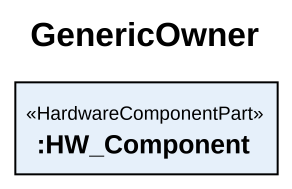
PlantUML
@startuml
title GenericOwner
rectangle ":HW_Component" as HW_Component <<HardwareComponentPart>>
@enduml
